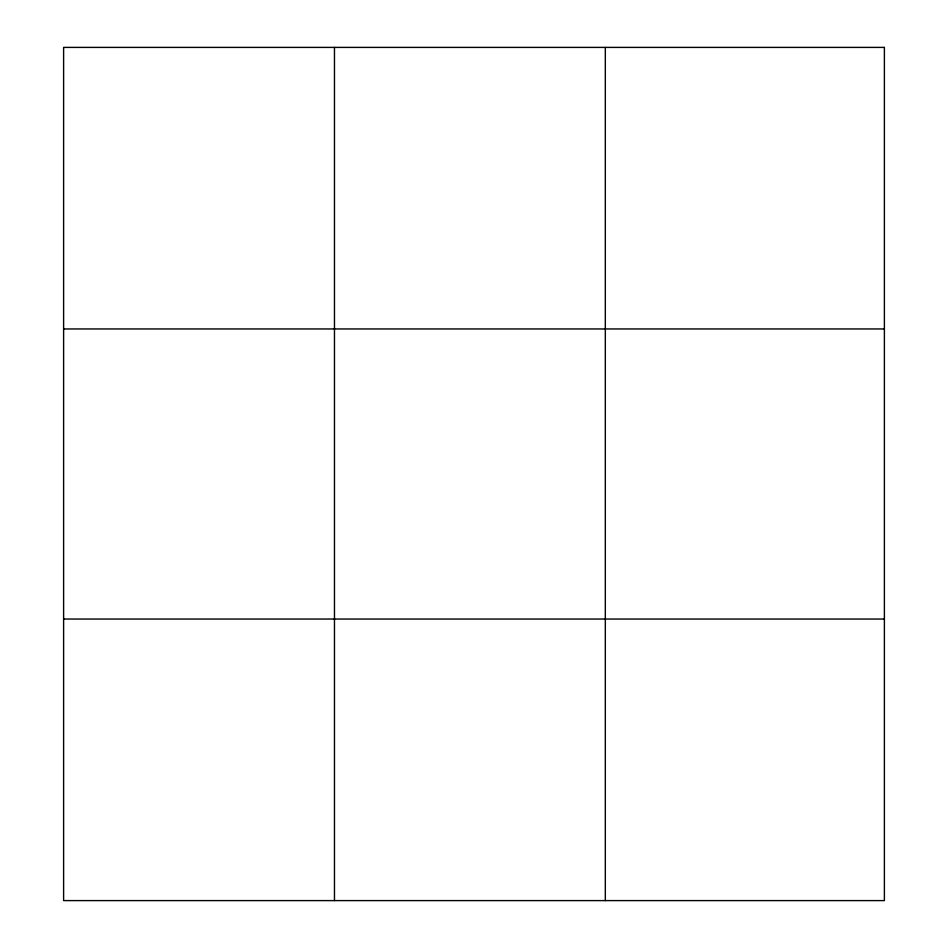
<?xml version="1.0" encoding="UTF-8"?>
<svg xmlns="http://www.w3.org/2000/svg" width="948" height="948" viewBox="0 0 948 948"><rect width="100%" height="100%" fill="white"/><g stroke="black" fill="none" stroke-linecap="round" stroke-linejoin="round"><path stroke-width="1.42" d="M334.466 47.4L334.466 900.6M605.322 47.4L605.322 900.6M63.611 328.956L884.389 328.956M63.611 619.044L884.389 619.044M884.389 47.4L884.389 900.6L63.611 900.6L63.611 47.4L884.389 47.4"/></g></svg>
